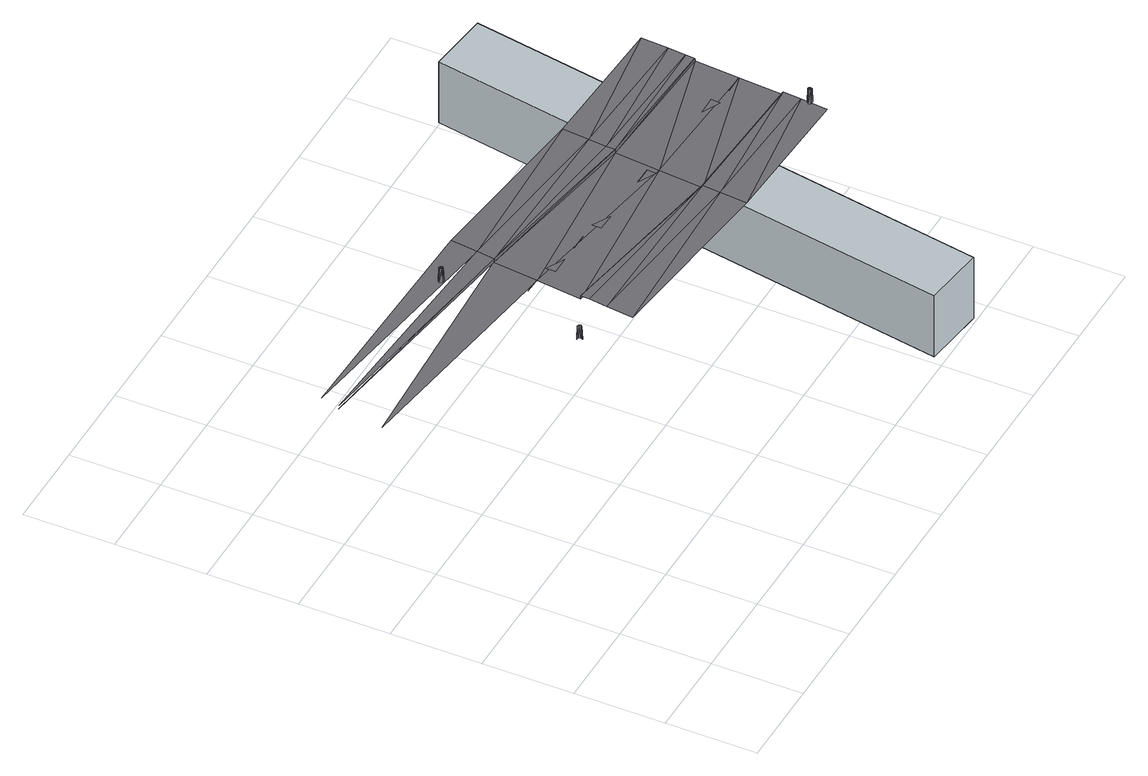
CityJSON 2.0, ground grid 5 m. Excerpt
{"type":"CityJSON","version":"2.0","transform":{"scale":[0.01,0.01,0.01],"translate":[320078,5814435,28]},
"CityObjects":{
"object1":{"type":"GenericCityObject","attributes":{"parcelType":"single","parcelState":"extinguished","parcelDimension":"3D","parcelUse":"tunnel","parcelName":"2009\\OP123049"},"geometry":[{"type":"Solid","lod":"3","boundaries":[[[[0,1,2,3,4,5]],[[4,6,7,5]],[[3,8,6,4]],[[2,9,8,3]],[[1,10,9,2]],[[0,11,10,1]],[[5,7,11,0]],[[6,8,9,10,11,7]]]]}]},
"tunnel1":{"type":"Tunnel","geometry":[{"type":"MultiSurface","lod":"3","boundaries":[[[12,13,14,15,16,17]],[[15,18,19,16]],[[14,20,18,15]],[[12,21,22,13]],[[17,23,21,12]],[[19,18,20,22,21,23]]]}]},
"road1":{"type":"Road","geometry":[{"type":"MultiSurface","lod":"3","boundaries":[[[24,25,26]],[[27,28,29]],[[30,26,25]],[[31,24,26]],[[32,29,28]],[[25,33,30]],[[34,30,33]],[[26,30,31]],[[27,31,30]],[[30,34,27]],[[28,27,34]],[[35,36,37]],[[38,37,39]],[[40,39,41]],[[42,41,43]],[[44,45,46]],[[47,46,45]],[[45,48,47]],[[49,47,48]],[[46,47,50]],[[51,50,47]],[[52,53,44]],[[48,54,49]],[[47,49,51]],[[45,44,53]],[[53,55,45]],[[54,51,49]],[[48,45,55]],[[56,54,48]],[[55,56,48]],[[57,58,54]],[[55,53,56]],[[51,54,58]],[[57,54,56]],[[58,59,51]],[[60,56,53]],[[50,51,59]],[[53,52,60]],[[61,60,52]],[[56,60,57]],[[58,57,60]],[[60,61,58]],[[59,58,61]],[[62,63,64]],[[62,65,63]],[[66,67,68]],[[69,70,71]],[[71,72,73]],[[73,74,75]],[[69,76,77]],[[37,78,39]],[[79,80,81]],[[39,82,41]],[[36,75,83]],[[84,85,86]],[[76,87,77]],[[37,36,88]],[[69,77,70]],[[71,70,72]],[[73,72,74]],[[75,74,83]],[[43,41,89]],[[36,83,88]],[[37,88,78]],[[39,78,90]],[[39,90,82]],[[91,92,93]],[[41,82,89]],[[91,94,92]],[[70,95,72]],[[72,96,74]],[[77,87,97]],[[70,77,95]],[[88,98,78]],[[78,99,90]],[[83,74,100]],[[87,101,97]],[[88,83,102]],[[77,97,95]],[[72,95,96]],[[82,90,103]],[[74,96,100]],[[104,105,106]],[[89,82,107]],[[108,109,110]],[[111,110,109]],[[109,112,111]],[[110,111,113]],[[114,111,112]],[[115,113,111]],[[111,114,115]],[[116,117,108]],[[112,118,114]],[[109,108,117]],[[119,115,114]],[[117,118,109]],[[112,109,118]],[[119,114,120]],[[114,118,120]],[[120,121,119]],[[115,119,121]],[[121,122,115]],[[113,115,122]],[[120,118,123]],[[83,100,102]],[[88,102,98]],[[78,98,99]],[[124,125,126]],[[90,99,103]],[[82,103,107]]]}]},
"road2":{"type":"Road","geometry":[{"type":"MultiSurface","lod":"3","boundaries":[[[108,109,110]],[[111,110,109]],[[109,112,111]],[[110,111,113]],[[114,111,112]],[[115,113,111]],[[111,114,115]],[[116,117,108]],[[112,118,114]],[[109,108,117]],[[119,115,114]],[[117,118,109]],[[112,109,118]],[[119,114,120]],[[114,118,120]],[[120,121,119]],[[115,119,121]],[[121,122,115]],[[113,115,122]],[[120,118,123]]]}]}
},
"vertices":[
[2798,1561,0],[3039,3008,0],[3384,2969,0],[3143,1521,0],[2893,21,0],[2548,62,0],[2893,21,390],[2548,62,390],[3143,1521,390],[3384,2969,390],[3039,3008,390],[2798,1561,390],
[2894,1535,100],[3139,2997,100],[3285,2980,100],[3045,1548,100],[2794,33,100],[2648,50,100],[3045,1548,290],[2794,33,290],[3285,2980,290],[2894,1535,290],[3139,2997,290],[2648,50,290],
[1065,1244,879],[1067,1240,875],[1070,1249,879],[1069,1259,875],[1071,1262,790],[1058,1260,875],[1073,1249,875],[1067,1256,879],[1057,1264,790],[1068,1236,790],[1077,1248,790],[12,1800,819],[1400,1650,757],[1428,1900,757],[41,2050,819],[1431,1900,777],[44,2050,839],[1444,2000,777],[56,2150,839],[1462,2150,777],[1144,2038,790],[1147,2041,875],[1138,2052,790],[1142,2051,875],[1149,2044,879],[1146,2051,879],[1147,2064,790],[1149,2060,875],[1159,2036,790],[1157,2040,875],[1150,2056,879],[1156,2044,879],[1160,2049,879],[1157,2056,879],[1160,2059,875],[1162,2062,790],[1164,2049,875],[1168,2048,790],[1300,1650,766],[1403,1650,762],[1303,1650,766],[1400,1650,762],[1500,1600,760],[1600,1600,758],[1500,1650,760],[1359,1250,777],[2400,1250,757],[1372,1350,777],[2403,1250,757],[1372,1400,777],[2403,1250,737],[1372,1400,757],[1341,1100,777],[2391,1150,757],[2450,1750,757],[1700,1600,756],[1797,1600,754],[1800,1600,754],[2459,1900,757],[2425,1500,737],[1897,1550,752],[1997,1550,750],[1900,1600,752],[2378,1000,757],[2450,1750,737],[2475,2050,757],[2450,1800,757],[2294,1550,745],[2397,1550,743],[2297,1550,745],[2394,1500,743],[3178,1200,780],[3181,1200,760],[3172,1100,780],[3212,1700,780],[3216,1750,780],[3197,1450,760],[3159,950,780],[3216,1700,760],[3222,1850,780],[2894,1500,756],[2991,1450,759],[2994,1500,759],[3231,2000,780],[3160,1038,780],[3163,1041,866],[3154,1051,780],[3158,1051,866],[3165,1044,869],[3162,1063,780],[3162,1050,869],[3164,1060,866],[3175,1037,780],[3174,1040,866],[3172,1044,869],[3166,1056,869],[3173,1056,869],[3175,1059,866],[3177,1062,780],[3176,1050,869],[3091,1450,762],[3191,1450,765],[3094,1450,762]
]}
